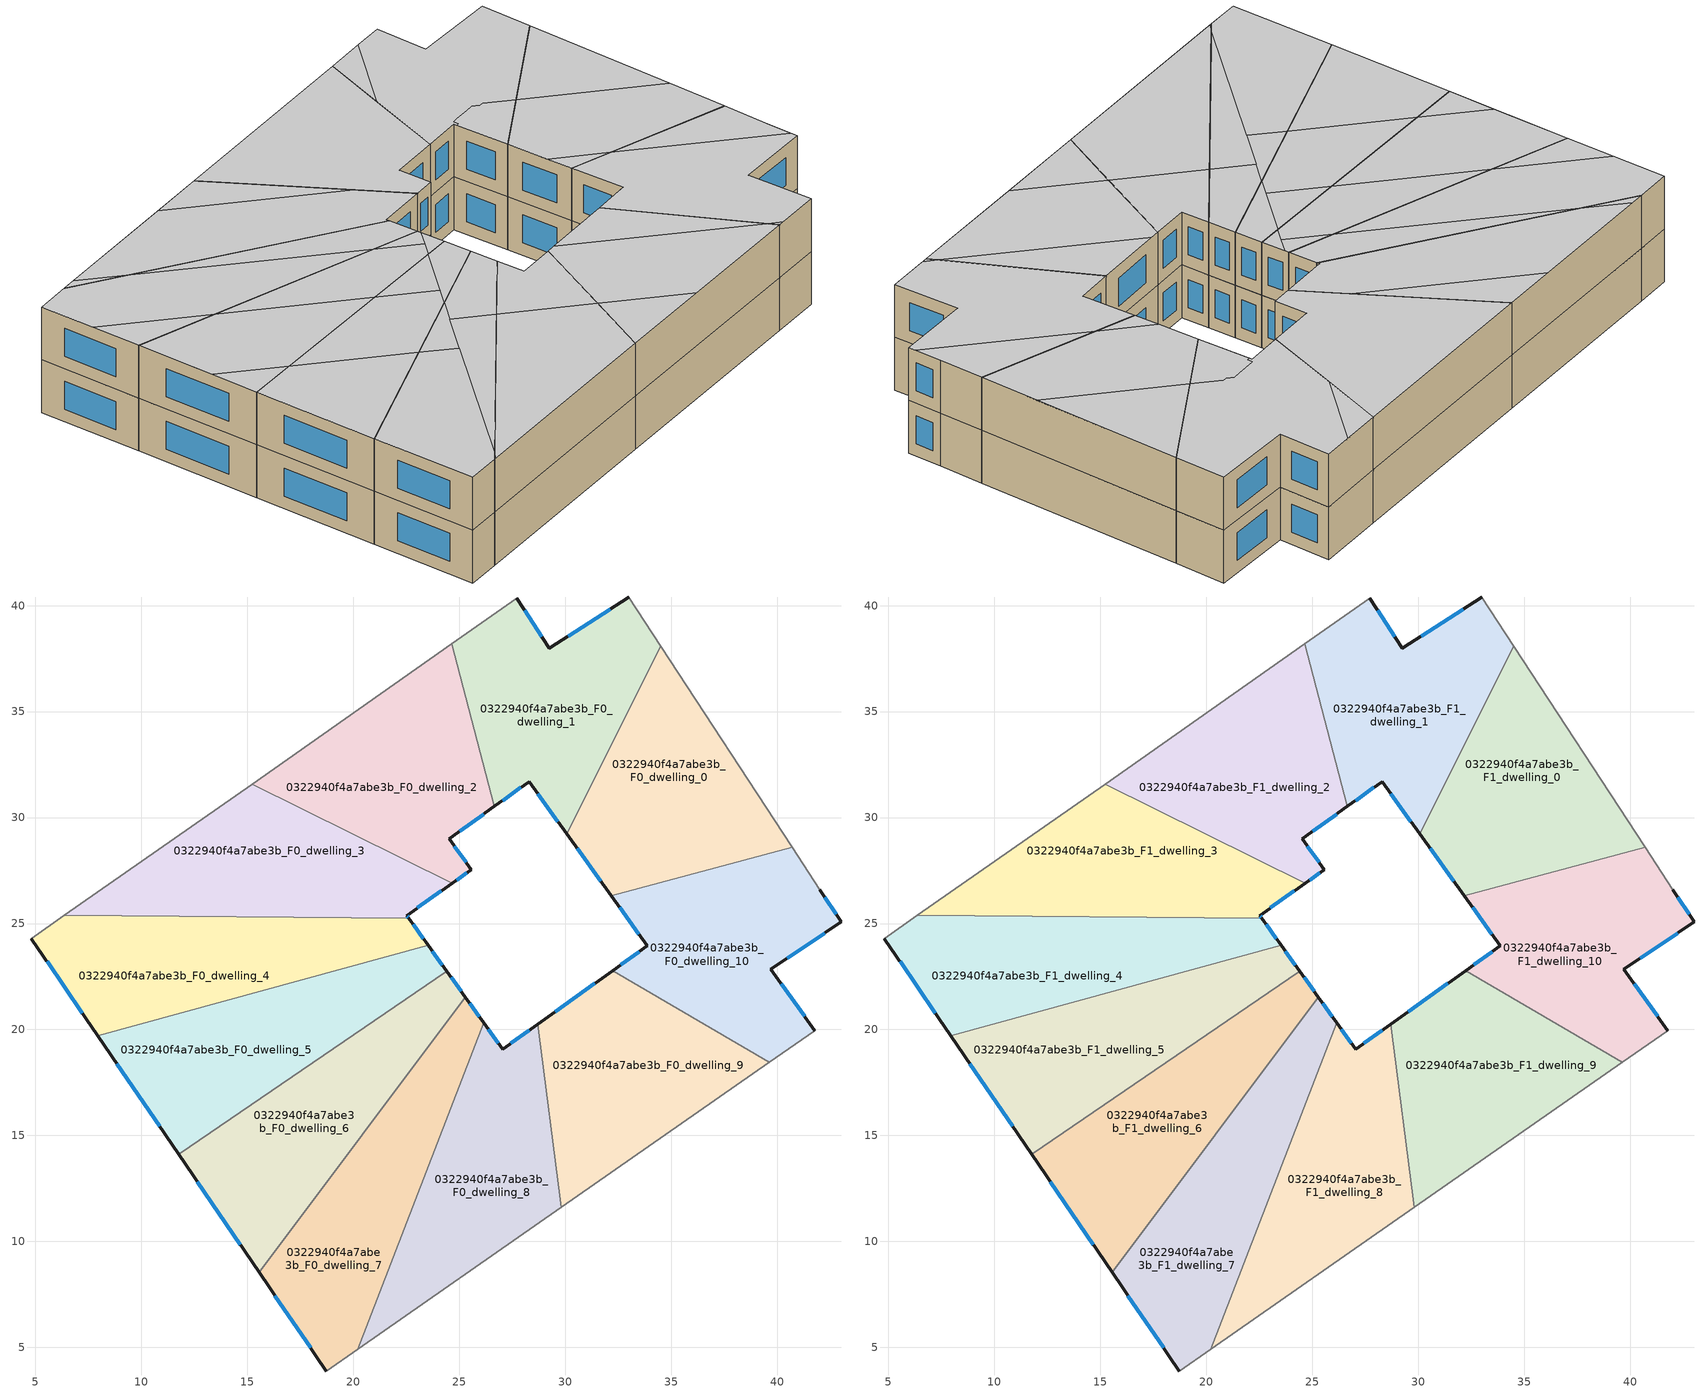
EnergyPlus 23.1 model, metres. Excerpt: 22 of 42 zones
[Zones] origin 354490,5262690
0322940f4a7abe3b_F0_dwelling_0
 floor ground (EU_floor_Construction): 34.51,38.08 40.7,28.61 32.16,26.32 30.06,29.23 z0
 wall outside (EU_wall_Construction): 30.06,29.23 32.16,26.32 z0:3
 wall to 0322940f4a7abe3b_F0_dwelling_1 (EU_wall_Construction): 34.51,38.08 30.06,29.23 z0:3
 wall adiabatic (EU_wall_Construction): 40.7,28.61 34.51,38.08 z0:3
 wall to 0322940f4a7abe3b_F0_dwelling_10 (EU_wall_Construction): 32.16,26.32 40.7,28.61 z0:3
 window (EU_Window_Construction): 30.56,28.54 31.67,27 z0.7:2.3
0322940f4a7abe3b_F0_dwelling_1
 floor ground (EU_floor_Construction): 32.99,40.41 34.51,38.08 30.06,29.23 28.29,31.69 26.66,30.53 24.65,38.19 27.72,40.34 29.25,37.99 z0
 wall outside (EU_wall_Construction): 26.66,30.53 28.29,31.69 30.06,29.23 / 32.99,40.41 29.25,37.99 27.72,40.34 z0:3
 wall to 0322940f4a7abe3b_F0_dwelling_2 (EU_wall_Construction): 24.65,38.19 26.66,30.53 z0:3
 wall adiabatic (EU_wall_Construction): 27.72,40.34 24.65,38.19 / 34.51,38.08 32.99,40.41 z0:3
 window (EU_Window_Construction): 28.71,31.11 29.65,29.81 / 27.04,30.8 27.91,31.42 / 28.89,38.54 28.08,39.78 / 32.11,39.84 30.13,38.55 z0.7:2.3
0322940f4a7abe3b_F0_dwelling_10
 floor ground (EU_floor_Construction): 42.01,26.59 43.01,25.08 39.71,22.84 41.78,19.95 39.64,18.46 32.23,22.78 33.86,23.95 32.16,26.32 40.7,28.61 z0
 wall outside (EU_wall_Construction): 41.78,19.95 39.71,22.84 43.01,25.08 42.01,26.59 / 32.16,26.32 33.86,23.95 32.23,22.78 z0:3
 wall adiabatic (EU_wall_Construction): 39.64,18.46 41.78,19.95 / 42.01,26.59 40.7,28.61 z0:3
 wall to 0322940f4a7abe3b_F0_dwelling_9 (EU_wall_Construction): 32.23,22.78 39.64,18.46 z0:3
 window (EU_Window_Construction): 40.48,23.36 42.23,24.55 / 41.29,20.63 40.19,22.16 / 33.48,23.67 32.61,23.05 / 32.56,25.76 33.46,24.51 / 42.78,25.43 42.25,26.24 z0.7:2.3
0322940f4a7abe3b_F0_dwelling_2
 floor ground (EU_floor_Construction): 24.65,38.19 26.66,30.53 24.52,29 25.57,27.55 24.66,26.9 15.22,31.58 z0
 wall outside (EU_wall_Construction): 24.66,26.9 25.57,27.55 24.52,29 26.66,30.53 z0:3
 wall to 0322940f4a7abe3b_F0_dwelling_3 (EU_wall_Construction): 15.22,31.58 24.66,26.9 z0:3
 wall adiabatic (EU_wall_Construction): 24.65,38.19 15.22,31.58 z0:3
 window (EU_Window_Construction): 25.03,29.36 26.16,30.17 / 25.32,27.89 24.77,28.66 / 24.87,27.05 25.35,27.4 z0.7:2.3
0322940f4a7abe3b_F0_dwelling_3
 floor ground (EU_floor_Construction): 24.66,26.9 22.52,25.38 22.6,25.26 6.36,25.38 15.22,31.58 z0
 wall outside (EU_wall_Construction): 22.6,25.26 22.52,25.38 24.66,26.9 z0:3
 wall to 0322940f4a7abe3b_F0_dwelling_4 (EU_wall_Construction): 6.36,25.38 22.6,25.26 z0:3
 wall adiabatic (EU_wall_Construction): 15.22,31.58 6.36,25.38 z0:3
 window (EU_Window_Construction): 23.02,25.73 24.16,26.54 / 22.58,25.29 22.54,25.35 z0.7:2.3
0322940f4a7abe3b_F0_dwelling_4
 floor ground (EU_floor_Construction): 22.6,25.26 23.53,23.98 7.95,19.7 4.82,24.29 6.36,25.38 z0
 wall outside (EU_wall_Construction): 23.53,23.98 22.6,25.26 / 4.82,24.29 7.95,19.7 z0:3
 wall to 0322940f4a7abe3b_F0_dwelling_5 (EU_wall_Construction): 7.95,19.7 23.53,23.98 z0:3
 wall adiabatic (EU_wall_Construction): 6.36,25.38 4.82,24.29 z0:3
 window (EU_Window_Construction): 23.31,24.28 22.82,24.96 / 5.55,23.21 7.21,20.78 z0.7:2.3
0322940f4a7abe3b_F0_dwelling_5
 floor ground (EU_floor_Construction): 23.53,23.98 24.41,22.74 11.75,14.12 7.95,19.7 z0
 wall outside (EU_wall_Construction): 24.41,22.74 23.53,23.98 / 7.95,19.7 11.75,14.12 z0:3
 wall to 0322940f4a7abe3b_F0_dwelling_6 (EU_wall_Construction): 11.75,14.12 24.41,22.74 z0:3
 window (EU_Window_Construction): 24.2,23.03 23.73,23.69 / 8.84,18.39 10.86,15.43 z0.7:2.3
0322940f4a7abe3b_F0_dwelling_6
 floor ground (EU_floor_Construction): 24.41,22.74 25.28,21.53 15.56,8.54 11.75,14.12 z0
 wall outside (EU_wall_Construction): 25.28,21.53 24.41,22.74 / 11.75,14.12 15.56,8.54 z0:3
 wall to 0322940f4a7abe3b_F0_dwelling_7 (EU_wall_Construction): 15.56,8.54 25.28,21.53 z0:3
 window (EU_Window_Construction): 25.08,21.81 24.62,22.46 / 12.65,12.81 14.66,9.85 z0.7:2.3
0322940f4a7abe3b_F0_dwelling_7
 floor ground (EU_floor_Construction): 25.28,21.53 26.16,20.31 20.22,4.92 18.73,3.89 15.56,8.54 z0
 wall outside (EU_wall_Construction): 26.16,20.31 25.28,21.53 / 15.56,8.54 18.73,3.89 z0:3
 wall to 0322940f4a7abe3b_F0_dwelling_8 (EU_wall_Construction): 20.22,4.92 26.16,20.31 z0:3
 wall adiabatic (EU_wall_Construction): 18.73,3.89 20.22,4.92 z0:3
 window (EU_Window_Construction): 25.95,20.6 25.49,21.24 / 16.3,7.45 17.98,4.98 z0.7:2.3
0322940f4a7abe3b_F0_dwelling_8
 floor ground (EU_floor_Construction): 28.69,20.25 29.8,11.61 20.22,4.92 26.16,20.31 27.05,19.07 z0
 wall outside (EU_wall_Construction): 28.69,20.25 27.05,19.07 26.16,20.31 z0:3
 wall to 0322940f4a7abe3b_F0_dwelling_9 (EU_wall_Construction): 29.8,11.61 28.69,20.25 z0:3
 wall adiabatic (EU_wall_Construction): 20.22,4.92 29.8,11.61 z0:3
 window (EU_Window_Construction): 26.84,19.36 26.37,20.02 / 28.31,19.97 27.44,19.35 z0.7:2.3
0322940f4a7abe3b_F0_dwelling_9
 floor ground (EU_floor_Construction): 39.64,18.46 29.8,11.61 28.69,20.25 32.23,22.78 z0
 wall outside (EU_wall_Construction): 32.23,22.78 28.69,20.25 z0:3
 wall adiabatic (EU_wall_Construction): 29.8,11.61 39.64,18.46 z0:3
 window (EU_Window_Construction): 31.4,22.18 29.52,20.84 z0.7:2.3
0322940f4a7abe3b_F1_dwelling_0
 floor to 0322940f4a7abe3b_F0_dwelling_0 (EU_floor_Construction): 34.51,38.08 40.7,28.61 32.16,26.32 30.06,29.23 z3
 wall outside (EU_wall_Construction): 30.06,29.23 32.16,26.32 z3:6
 wall to 0322940f4a7abe3b_F1_dwelling_1 (EU_wall_Construction): 34.51,38.08 30.06,29.23 z3:6
 wall adiabatic (EU_wall_Construction): 40.7,28.61 34.51,38.08 z3:6
 wall to 0322940f4a7abe3b_F1_dwelling_10 (EU_wall_Construction): 32.16,26.32 40.7,28.61 z3:6
 window (EU_Window_Construction): 30.56,28.54 31.67,27 z3.7:5.3
 ceiling to 0322940f4a7abe3b_F2_dwelling_6 (EU_floor_Construction): 40.7,28.61 38.96,31.27 31.73,32.55 30.06,29.23 31.36,27.42 34.32,26.9 z6
 ceiling to 0322940f4a7abe3b_F2_dwelling_5 (EU_floor_Construction): 38.96,31.27 34.51,38.08 31.73,32.55 z6
 ceiling to 0322940f4a7abe3b_F2_dwelling_7 (EU_floor_Construction): 34.32,26.9 31.36,27.42 32.16,26.32 z6
0322940f4a7abe3b_F1_dwelling_1
 floor to 0322940f4a7abe3b_F0_dwelling_1 (EU_floor_Construction): 32.99,40.41 34.51,38.08 30.06,29.23 28.29,31.69 26.66,30.53 24.65,38.19 27.72,40.34 29.25,37.99 z3
 wall outside (EU_wall_Construction): 26.66,30.53 28.29,31.69 30.06,29.23 / 32.99,40.41 29.25,37.99 27.72,40.34 z3:6
 wall to 0322940f4a7abe3b_F1_dwelling_2 (EU_wall_Construction): 24.65,38.19 26.66,30.53 z3:6
 wall adiabatic (EU_wall_Construction): 27.72,40.34 24.65,38.19 / 34.51,38.08 32.99,40.41 z3:6
 window (EU_Window_Construction): 28.71,31.11 29.65,29.81 / 27.04,30.8 27.91,31.42 / 28.89,38.54 28.08,39.78 / 32.11,39.84 30.13,38.55 z3.7:5.3
 ceiling to 0322940f4a7abe3b_F2_dwelling_5 (EU_floor_Construction): 31.73,32.55 34.51,38.08 32.99,40.41 29.25,37.99 27.72,40.34 26.42,39.43 25.58,34.67 26.66,30.53 28.29,31.69 28.38,31.57 28.5,31.66 28.33,31.9 28.57,32.08 29.22,32.54 29.56,32.78 29.97,32.71 30.14,32.83 z6
 ceiling to 0322940f4a7abe3b_F2_dwelling_6 (EU_floor_Construction): 30.06,29.23 31.73,32.55 30.14,32.83 29.97,32.71 29.56,32.78 29.22,32.54 28.57,32.08 28.33,31.9 28.5,31.66 28.38,31.57 z6
 ceiling to 0322940f4a7abe3b_F2_dwelling_0 (EU_floor_Construction): 25.58,34.67 26.42,39.43 24.65,38.19 z6
0322940f4a7abe3b_F1_dwelling_10
 floor to 0322940f4a7abe3b_F0_dwelling_10 (EU_floor_Construction): 42.01,26.59 43.01,25.08 39.71,22.84 41.78,19.95 39.64,18.46 32.23,22.78 33.86,23.95 32.16,26.32 40.7,28.61 z3
 wall outside (EU_wall_Construction): 41.78,19.95 39.71,22.84 43.01,25.08 42.01,26.59 / 32.16,26.32 33.86,23.95 32.23,22.78 z3:6
 wall adiabatic (EU_wall_Construction): 39.64,18.46 41.78,19.95 / 42.01,26.59 40.7,28.61 z3:6
 wall to 0322940f4a7abe3b_F1_dwelling_9 (EU_wall_Construction): 32.23,22.78 39.64,18.46 z3:6
 window (EU_Window_Construction): 40.48,23.36 42.23,24.55 / 41.29,20.63 40.19,22.16 / 33.48,23.67 32.61,23.05 / 32.56,25.76 33.46,24.51 / 42.78,25.43 42.25,26.24 z3.7:5.3
 ceiling to 0322940f4a7abe3b_F2_dwelling_7 (EU_floor_Construction): 41.78,19.95 39.71,22.84 43.01,25.08 42.8,25.4 34.32,26.9 32.16,26.32 33.86,23.95 32.23,22.78 39.12,18.76 39.87,18.62 z6
 ceiling to 0322940f4a7abe3b_F2_dwelling_6 (EU_floor_Construction): 42.8,25.4 42.01,26.59 40.7,28.61 34.32,26.9 z6
 ceiling to 0322940f4a7abe3b_F2_dwelling_8 (EU_floor_Construction): 39.87,18.62 39.12,18.76 39.63,18.46 z6
0322940f4a7abe3b_F1_dwelling_2
 floor to 0322940f4a7abe3b_F0_dwelling_2 (EU_floor_Construction): 24.65,38.19 26.66,30.53 24.52,29 25.57,27.55 24.66,26.9 15.22,31.58 z3
 wall outside (EU_wall_Construction): 24.66,26.9 25.57,27.55 24.52,29 26.66,30.53 z3:6
 wall to 0322940f4a7abe3b_F1_dwelling_3 (EU_wall_Construction): 15.22,31.58 24.66,26.9 z3:6
 wall adiabatic (EU_wall_Construction): 24.65,38.19 15.22,31.58 z3:6
 window (EU_Window_Construction): 25.03,29.36 26.16,30.17 / 25.32,27.89 24.77,28.66 / 24.87,27.05 25.35,27.4 z3.7:5.3
 ceiling adiabatic (EU_roof_Construction): 25.57,27.55 24.52,29 26.66,30.53 24.65,38.19 15.22,31.58 24.66,26.9 z6
0322940f4a7abe3b_F1_dwelling_3
 floor to 0322940f4a7abe3b_F0_dwelling_3 (EU_floor_Construction): 24.66,26.9 22.52,25.38 22.6,25.26 6.36,25.38 15.22,31.58 z3
 wall outside (EU_wall_Construction): 22.6,25.26 22.52,25.38 24.66,26.9 z3:6
 wall to 0322940f4a7abe3b_F1_dwelling_4 (EU_wall_Construction): 6.36,25.38 22.6,25.26 z3:6
 wall adiabatic (EU_wall_Construction): 15.22,31.58 6.36,25.38 z3:6
 window (EU_Window_Construction): 23.02,25.73 24.16,26.54 / 22.58,25.29 22.54,25.35 z3.7:5.3
 ceiling to 0322940f4a7abe3b_F2_dwelling_1 (EU_floor_Construction): 24.66,26.9 22.01,28.21 12.75,29.85 6.96,25.8 9.45,25.36 22.6,25.26 22.52,25.38 z6
 ceiling to 0322940f4a7abe3b_F2_dwelling_0 (EU_floor_Construction): 22,28.22 15.22,31.58 12.75,29.86 z6
 ceiling to 0322940f4a7abe3b_F2_dwelling_2 (EU_floor_Construction): 9.45,25.36 6.96,25.8 6.36,25.38 z6
 roof outside (EU_roof_Construction): 22.01,28.21 22,28.22 12.75,29.85 z6
0322940f4a7abe3b_F1_dwelling_4
 floor to 0322940f4a7abe3b_F0_dwelling_4 (EU_floor_Construction): 22.6,25.26 23.53,23.98 7.95,19.7 4.82,24.29 6.36,25.38 z3
 wall outside (EU_wall_Construction): 23.53,23.98 22.6,25.26 / 4.82,24.29 7.95,19.7 z3:6
 wall to 0322940f4a7abe3b_F1_dwelling_5 (EU_wall_Construction): 7.95,19.7 23.53,23.98 z3:6
 wall adiabatic (EU_wall_Construction): 6.36,25.38 4.82,24.29 z3:6
 window (EU_Window_Construction): 23.31,24.28 22.82,24.96 / 5.55,23.21 7.21,20.78 z3.7:5.3
 ceiling to 0322940f4a7abe3b_F2_dwelling_2 (EU_floor_Construction): 21.07,23.3 9.45,25.36 6.36,25.38 4.82,24.29 6.46,21.89 12.21,20.87 z6
 ceiling to 0322940f4a7abe3b_F2_dwelling_1 (EU_floor_Construction): 23.53,23.98 22.6,25.26 9.45,25.36 21.07,23.3 z6
 ceiling to 0322940f4a7abe3b_F2_dwelling_3 (EU_floor_Construction): 12.21,20.87 6.46,21.89 7.95,19.7 z6
0322940f4a7abe3b_F1_dwelling_5
 floor to 0322940f4a7abe3b_F0_dwelling_5 (EU_floor_Construction): 23.53,23.98 24.41,22.74 11.75,14.12 7.95,19.7 z3
 wall outside (EU_wall_Construction): 24.41,22.74 23.53,23.98 / 7.95,19.7 11.75,14.12 z3:6
 wall to 0322940f4a7abe3b_F1_dwelling_6 (EU_wall_Construction): 11.75,14.12 24.41,22.74 z3:6
 window (EU_Window_Construction): 24.2,23.03 23.73,23.69 / 8.84,18.39 10.86,15.43 z3.7:5.3
 ceiling to 0322940f4a7abe3b_F2_dwelling_3 (EU_floor_Construction): 19.71,19.54 12.21,20.87 7.95,19.7 10.31,16.23 13.92,15.59 z6
 ceiling to 0322940f4a7abe3b_F2_dwelling_4 (EU_floor_Construction): 13.92,15.59 10.31,16.23 11.75,14.12 z6
 ceiling to 0322940f4a7abe3b_F2_dwelling_1 (EU_floor_Construction): 23.49,22.87 23.65,23.8 23.53,23.98 21.07,23.3 z6
 ceiling to 0322940f4a7abe3b_F2_dwelling_2 (EU_floor_Construction): 23.34,22.01 23.49,22.87 21.07,23.3 12.21,20.87 19.71,19.54 z6
 ceiling adiabatic (EU_roof_Construction): 24.41,22.74 23.53,23.98 23.65,23.8 23.34,22.01 z6
0322940f4a7abe3b_F1_dwelling_6
 floor to 0322940f4a7abe3b_F0_dwelling_6 (EU_floor_Construction): 24.41,22.74 25.28,21.53 15.56,8.54 11.75,14.12 z3
 wall outside (EU_wall_Construction): 25.28,21.53 24.41,22.74 / 11.75,14.12 15.56,8.54 z3:6
 wall to 0322940f4a7abe3b_F1_dwelling_7 (EU_wall_Construction): 15.56,8.54 25.28,21.53 z3:6
 window (EU_Window_Construction): 25.08,21.81 24.62,22.46 / 12.65,12.81 14.66,9.85 z3.7:5.3
 ceiling to 0322940f4a7abe3b_F2_dwelling_8 (EU_floor_Construction): 22.62,17.97 25.28,21.53 24.41,22.74 23.34,22.01 z6
 ceiling to 0322940f4a7abe3b_F2_dwelling_4 (EU_floor_Construction): 15.56,8.54 20.03,14.51 13.92,15.59 11.75,14.12 z6
 ceiling to 0322940f4a7abe3b_F2_dwelling_3 (EU_floor_Construction): 20.03,14.51 22.62,17.97 22.8,18.99 19.71,19.54 13.92,15.59 z6
 ceiling to 0322940f4a7abe3b_F2_dwelling_2 (EU_floor_Construction): 22.8,18.99 23.34,22.01 19.71,19.54 z6
0322940f4a7abe3b_F1_dwelling_7
 floor to 0322940f4a7abe3b_F0_dwelling_7 (EU_floor_Construction): 25.28,21.53 26.16,20.31 20.22,4.92 18.73,3.89 15.56,8.54 z3
 wall outside (EU_wall_Construction): 26.16,20.31 25.28,21.53 / 15.56,8.54 18.73,3.89 z3:6
 wall to 0322940f4a7abe3b_F1_dwelling_8 (EU_wall_Construction): 20.22,4.92 26.16,20.31 z3:6
 wall adiabatic (EU_wall_Construction): 18.73,3.89 20.22,4.92 z3:6
 window (EU_Window_Construction): 25.95,20.6 25.49,21.24 / 16.3,7.45 17.98,4.98 z3.7:5.3
 ceiling to 0322940f4a7abe3b_F2_dwelling_4 (EU_floor_Construction): 20.22,4.92 20.4,5.4 21.95,14.17 20.03,14.51 15.56,8.54 18.73,3.89 z6
 ceiling to 0322940f4a7abe3b_F2_dwelling_9 (EU_floor_Construction): 20.4,5.4 24.57,16.19 22.38,16.58 z6
 ceiling to 0322940f4a7abe3b_F2_dwelling_3 (EU_floor_Construction): 21.95,14.17 22.62,17.97 20.03,14.51 z6
 ceiling to 0322940f4a7abe3b_F2_dwelling_8 (EU_floor_Construction): 24.57,16.19 26.16,20.31 25.28,21.53 22.62,17.97 22.38,16.58 z6
0322940f4a7abe3b_F1_dwelling_8
 floor to 0322940f4a7abe3b_F0_dwelling_8 (EU_floor_Construction): 28.69,20.25 29.8,11.61 20.22,4.92 26.16,20.31 27.05,19.07 z3
 wall outside (EU_wall_Construction): 28.69,20.25 27.05,19.07 26.16,20.31 z3:6
 wall to 0322940f4a7abe3b_F1_dwelling_9 (EU_wall_Construction): 29.8,11.61 28.69,20.25 z3:6
 wall adiabatic (EU_wall_Construction): 20.22,4.92 29.8,11.61 z3:6
 window (EU_Window_Construction): 26.84,19.36 26.37,20.02 / 28.31,19.97 27.44,19.35 z3.7:5.3
 ceiling to 0322940f4a7abe3b_F2_dwelling_9 (EU_floor_Construction): 29.8,11.61 29.32,15.35 24.57,16.19 20.4,5.4 20.33,5 z6
 ceiling to 0322940f4a7abe3b_F2_dwelling_4 (EU_floor_Construction): 20.33,5 20.4,5.4 20.22,4.92 z6
 ceiling to 0322940f4a7abe3b_F2_dwelling_8 (EU_floor_Construction): 29.32,15.35 28.69,20.25 27.05,19.07 26.16,20.31 24.57,16.19 z6
0322940f4a7abe3b_F1_dwelling_9
 floor to 0322940f4a7abe3b_F0_dwelling_9 (EU_floor_Construction): 39.64,18.46 29.8,11.61 28.69,20.25 32.23,22.78 z3
 wall outside (EU_wall_Construction): 32.23,22.78 28.69,20.25 z3:6
 wall adiabatic (EU_wall_Construction): 29.8,11.61 39.64,18.46 z3:6
 window (EU_Window_Construction): 31.4,22.18 29.52,20.84 z3.7:5.3
 ceiling to 0322940f4a7abe3b_F2_dwelling_8 (EU_floor_Construction): 39.63,18.46 39.12,18.76 29.09,20.53 28.69,20.25 29.32,15.35 33.99,14.53 z6
 ceiling to 0322940f4a7abe3b_F2_dwelling_7 (EU_floor_Construction): 39.12,18.76 32.23,22.78 29.09,20.53 z6
 ceiling to 0322940f4a7abe3b_F2_dwelling_9 (EU_floor_Construction): 33.99,14.53 29.32,15.35 29.8,11.61 z6
[Building]
EU S2 Campaign: North Axis=0; Terrain=City; Solar Distribution=FullExterior
[Site:Location]
Budapest.Ferenc.Liszt.Intl.AP: Latitude=47.437; Longitude=19.256; Time Zone=1; Elevation=185
[SizingPeriod:WeatherFileDays]
AnnualSizingPeriod: Begin Month=1; Begin Day of Month=1; End Month=12; End Day of Month=31; Day of Week for Start Day=Monday; Use Weather File Daylight Saving Period=No; Use Weather File Rain and Snow Indicators=No
[MATERIAL]
EU_InternalMass_Material: Roughness=MediumRough; Thickness=0.1; Conductivity=1; Density=1800; Specific Heat=900; Thermal Absorptance=0.9; Solar Absorptance=0.7; Visible Absorptance=0.7
[MATERIAL:NOMASS] Roughness=MediumRough; Thermal Absorptance=0.9; Solar Absorptance=0.7; Visible Absorptance=0.7
Name | Thermal Resistance
EU_wall_NoMass | 0.832559
EU_roof_NoMass | 1.39638
EU_floor_NoMass | 0.872794
[WINDOWMATERIAL:SIMPLEGLAZINGSYSTEM]
EU_Window_SimpleGlazing: UFactor=2.79869; Solar Heat Gain Coefficient=0.75; Visible Transmittance=0.75
[CONSTRUCTION]
EU_wall_Construction: EU_wall_NoMass
EU_roof_Construction: EU_roof_NoMass
EU_floor_Construction: EU_floor_NoMass
EU_Window_Construction: EU_Window_SimpleGlazing
EU_InternalMass_Construction: EU_InternalMass_Material
[ZONE] Type=1; Multiplier=1; Ceiling Height=autocalculate; Floor Area=autocalculate; Part of Total Floor Area=Yes
Name | Volume
0322940f4a7abe3b_F0_dwelling_0; 0322940f4a7abe3b_F1_dwelling_0 | 189.756
0322940f4a7abe3b_F0_dwelling_1; 0322940f4a7abe3b_F1_dwelling_1 | 189.771
0322940f4a7abe3b_F0_dwelling_10; 0322940f4a7abe3b_F1_dwelling_10 | 189.75
0322940f4a7abe3b_F0_dwelling_2; 0322940f4a7abe3b_F1_dwelling_2 | 189.758
0322940f4a7abe3b_F0_dwelling_3; 0322940f4a7abe3b_F1_dwelling_3 | 189.781
0322940f4a7abe3b_F0_dwelling_4; 0322940f4a7abe3b_F1_dwelling_4 | 189.779
0322940f4a7abe3b_F0_dwelling_5; 0322940f4a7abe3b_F1_dwelling_5 | 189.735
0322940f4a7abe3b_F0_dwelling_6; 0322940f4a7abe3b_F1_dwelling_6 | 189.789
0322940f4a7abe3b_F0_dwelling_7; 0322940f4a7abe3b_F1_dwelling_7 | 189.745
0322940f4a7abe3b_F0_dwelling_8; 0322940f4a7abe3b_F1_dwelling_8 | 189.792
0322940f4a7abe3b_F0_dwelling_9; 0322940f4a7abe3b_F1_dwelling_9 | 189.796
[INTERNALMASS] Construction=EU_InternalMass_Construction
Name | Zone or ZoneList | Surface Area
0322940f4a7abe3b_F0_dwelling_0_EU_InternalMass | 0322940f4a7abe3b_F0_dwelling_0 | 63.252
0322940f4a7abe3b_F0_dwelling_1_EU_InternalMass | 0322940f4a7abe3b_F0_dwelling_1 | 63.2569
0322940f4a7abe3b_F0_dwelling_2_EU_InternalMass | 0322940f4a7abe3b_F0_dwelling_2 | 63.2523
0322940f4a7abe3b_F0_dwelling_3_EU_InternalMass | 0322940f4a7abe3b_F0_dwelling_3 | 63.2605
0322940f4a7abe3b_F0_dwelling_4_EU_InternalMass | 0322940f4a7abe3b_F0_dwelling_4 | 63.2597
0322940f4a7abe3b_F0_dwelling_5_EU_InternalMass | 0322940f4a7abe3b_F0_dwelling_5 | 63.2449
0322940f4a7abe3b_F0_dwelling_6_EU_InternalMass | 0322940f4a7abe3b_F0_dwelling_6 | 63.263
0322940f4a7abe3b_F0_dwelling_7_EU_InternalMass | 0322940f4a7abe3b_F0_dwelling_7 | 63.2483
0322940f4a7abe3b_F0_dwelling_8_EU_InternalMass | 0322940f4a7abe3b_F0_dwelling_8 | 63.2481
0322940f4a7abe3b_F0_dwelling_9_EU_InternalMass | 0322940f4a7abe3b_F0_dwelling_9 | 63.2653
0322940f4a7abe3b_F0_dwelling_10_EU_InternalMass | 0322940f4a7abe3b_F0_dwelling_10 | 63.2501
0322940f4a7abe3b_F1_dwelling_0_EU_InternalMass | 0322940f4a7abe3b_F1_dwelling_0 | 63.252
0322940f4a7abe3b_F1_dwelling_1_EU_InternalMass | 0322940f4a7abe3b_F1_dwelling_1 | 63.2569
0322940f4a7abe3b_F1_dwelling_2_EU_InternalMass | 0322940f4a7abe3b_F1_dwelling_2 | 63.2523
0322940f4a7abe3b_F1_dwelling_3_EU_InternalMass | 0322940f4a7abe3b_F1_dwelling_3 | 63.2605
0322940f4a7abe3b_F1_dwelling_4_EU_InternalMass | 0322940f4a7abe3b_F1_dwelling_4 | 63.2597
0322940f4a7abe3b_F1_dwelling_5_EU_InternalMass | 0322940f4a7abe3b_F1_dwelling_5 | 63.2449
0322940f4a7abe3b_F1_dwelling_6_EU_InternalMass | 0322940f4a7abe3b_F1_dwelling_6 | 63.263
0322940f4a7abe3b_F1_dwelling_7_EU_InternalMass | 0322940f4a7abe3b_F1_dwelling_7 | 63.2483
0322940f4a7abe3b_F1_dwelling_8_EU_InternalMass | 0322940f4a7abe3b_F1_dwelling_8 | 63.2481
0322940f4a7abe3b_F1_dwelling_9_EU_InternalMass | 0322940f4a7abe3b_F1_dwelling_9 | 63.2653
0322940f4a7abe3b_F1_dwelling_10_EU_InternalMass | 0322940f4a7abe3b_F1_dwelling_10 | 63.2501
[OTHEREQUIPMENT] Fuel Type=Electricity; Design Level Calculation Method=Watts/Area; Power per Zone Floor Area=1; Fraction Latent=0; Fraction Radiant=0; Fraction Lost=0; Carbon Dioxide Generation Rate=0; EndUse Subcategory=EU_Step8_InternalGains
Name | Zone or ZoneList or Space or SpaceList | Schedule
EU_Step8_InternalGain_0322940f4a7abe3b_F0_dwelling_0_f000 | 0322940f4a7abe3b_F0_dwelling_0 | EU_Step8_GainSchedule_0322940f4a7abe3b_F0_dwelling_0_f000
EU_Step8_InternalGain_0322940f4a7abe3b_F0_dwelling_1_f000 | 0322940f4a7abe3b_F0_dwelling_1 | EU_Step8_GainSchedule_0322940f4a7abe3b_F0_dwelling_1_f000
EU_Step8_InternalGain_0322940f4a7abe3b_F0_dwelling_2_f000 | 0322940f4a7abe3b_F0_dwelling_2 | EU_Step8_GainSchedule_0322940f4a7abe3b_F0_dwelling_2_f000
EU_Step8_InternalGain_0322940f4a7abe3b_F0_dwelling_3_f000 | 0322940f4a7abe3b_F0_dwelling_3 | EU_Step8_GainSchedule_0322940f4a7abe3b_F0_dwelling_3_f000
EU_Step8_InternalGain_0322940f4a7abe3b_F0_dwelling_4_f000 | 0322940f4a7abe3b_F0_dwelling_4 | EU_Step8_GainSchedule_0322940f4a7abe3b_F0_dwelling_4_f000
EU_Step8_InternalGain_0322940f4a7abe3b_F0_dwelling_5_f000 | 0322940f4a7abe3b_F0_dwelling_5 | EU_Step8_GainSchedule_0322940f4a7abe3b_F0_dwelling_5_f000
EU_Step8_InternalGain_0322940f4a7abe3b_F0_dwelling_6_f000 | 0322940f4a7abe3b_F0_dwelling_6 | EU_Step8_GainSchedule_0322940f4a7abe3b_F0_dwelling_6_f000
EU_Step8_InternalGain_0322940f4a7abe3b_F0_dwelling_7_f000 | 0322940f4a7abe3b_F0_dwelling_7 | EU_Step8_GainSchedule_0322940f4a7abe3b_F0_dwelling_7_f000
EU_Step8_InternalGain_0322940f4a7abe3b_F0_dwelling_8_f000 | 0322940f4a7abe3b_F0_dwelling_8 | EU_Step8_GainSchedule_0322940f4a7abe3b_F0_dwelling_8_f000
EU_Step8_InternalGain_0322940f4a7abe3b_F0_dwelling_9_f000 | 0322940f4a7abe3b_F0_dwelling_9 | EU_Step8_GainSchedule_0322940f4a7abe3b_F0_dwelling_9_f000
EU_Step8_InternalGain_0322940f4a7abe3b_F0_dwelling_10_f000 | 0322940f4a7abe3b_F0_dwelling_10 | EU_Step8_GainSchedule_0322940f4a7abe3b_F0_dwelling_10_f000
EU_Step8_InternalGain_0322940f4a7abe3b_F1_dwelling_0_f000 | 0322940f4a7abe3b_F1_dwelling_0 | EU_Step8_GainSchedule_0322940f4a7abe3b_F1_dwelling_0_f000
EU_Step8_InternalGain_0322940f4a7abe3b_F1_dwelling_1_f000 | 0322940f4a7abe3b_F1_dwelling_1 | EU_Step8_GainSchedule_0322940f4a7abe3b_F1_dwelling_1_f000
EU_Step8_InternalGain_0322940f4a7abe3b_F1_dwelling_2_f000 | 0322940f4a7abe3b_F1_dwelling_2 | EU_Step8_GainSchedule_0322940f4a7abe3b_F1_dwelling_2_f000
EU_Step8_InternalGain_0322940f4a7abe3b_F1_dwelling_3_f000 | 0322940f4a7abe3b_F1_dwelling_3 | EU_Step8_GainSchedule_0322940f4a7abe3b_F1_dwelling_3_f000
EU_Step8_InternalGain_0322940f4a7abe3b_F1_dwelling_4_f000 | 0322940f4a7abe3b_F1_dwelling_4 | EU_Step8_GainSchedule_0322940f4a7abe3b_F1_dwelling_4_f000
EU_Step8_InternalGain_0322940f4a7abe3b_F1_dwelling_5_f000 | 0322940f4a7abe3b_F1_dwelling_5 | EU_Step8_GainSchedule_0322940f4a7abe3b_F1_dwelling_5_f000
EU_Step8_InternalGain_0322940f4a7abe3b_F1_dwelling_6_f000 | 0322940f4a7abe3b_F1_dwelling_6 | EU_Step8_GainSchedule_0322940f4a7abe3b_F1_dwelling_6_f000
EU_Step8_InternalGain_0322940f4a7abe3b_F1_dwelling_7_f000 | 0322940f4a7abe3b_F1_dwelling_7 | EU_Step8_GainSchedule_0322940f4a7abe3b_F1_dwelling_7_f000
EU_Step8_InternalGain_0322940f4a7abe3b_F1_dwelling_8_f000 | 0322940f4a7abe3b_F1_dwelling_8 | EU_Step8_GainSchedule_0322940f4a7abe3b_F1_dwelling_8_f000
EU_Step8_InternalGain_0322940f4a7abe3b_F1_dwelling_9_f000 | 0322940f4a7abe3b_F1_dwelling_9 | EU_Step8_GainSchedule_0322940f4a7abe3b_F1_dwelling_9_f000
EU_Step8_InternalGain_0322940f4a7abe3b_F1_dwelling_10_f000 | 0322940f4a7abe3b_F1_dwelling_10 | EU_Step8_GainSchedule_0322940f4a7abe3b_F1_dwelling_10_f000
[ZONEVENTILATION:DESIGNFLOWRATE] Schedule=EU_AlwaysOn; Design Flow Rate Calculation Method=AirChanges/Hour; Air Changes per Hour=0.475469; Ventilation Type=Natural; Fan Pressure Rise=0; Fan Total Efficiency=1; Constant Term Coefficient=1; Temperature Term Coefficient=0; Velocity Term Coefficient=0; Velocity Squared Term Coefficient=0; Minimum Indoor Temperature=-100; Maximum Indoor Temperature=100; Delta Temperature=-100; Minimum Outdoor Temperature=-100; Maximum Outdoor Temperature=100; Maximum Wind Speed=40
Name | Zone or ZoneList or Space or SpaceList
EU_ConstantAir_0322940f4a7abe3b_F0_dwelling_0 | 0322940f4a7abe3b_F0_dwelling_0
EU_ConstantAir_0322940f4a7abe3b_F0_dwelling_1 | 0322940f4a7abe3b_F0_dwelling_1
EU_ConstantAir_0322940f4a7abe3b_F0_dwelling_2 | 0322940f4a7abe3b_F0_dwelling_2
EU_ConstantAir_0322940f4a7abe3b_F0_dwelling_3 | 0322940f4a7abe3b_F0_dwelling_3
EU_ConstantAir_0322940f4a7abe3b_F0_dwelling_4 | 0322940f4a7abe3b_F0_dwelling_4
EU_ConstantAir_0322940f4a7abe3b_F0_dwelling_5 | 0322940f4a7abe3b_F0_dwelling_5
EU_ConstantAir_0322940f4a7abe3b_F0_dwelling_6 | 0322940f4a7abe3b_F0_dwelling_6
EU_ConstantAir_0322940f4a7abe3b_F0_dwelling_7 | 0322940f4a7abe3b_F0_dwelling_7
EU_ConstantAir_0322940f4a7abe3b_F0_dwelling_8 | 0322940f4a7abe3b_F0_dwelling_8
EU_ConstantAir_0322940f4a7abe3b_F0_dwelling_9 | 0322940f4a7abe3b_F0_dwelling_9
EU_ConstantAir_0322940f4a7abe3b_F0_dwelling_10 | 0322940f4a7abe3b_F0_dwelling_10
EU_ConstantAir_0322940f4a7abe3b_F1_dwelling_0 | 0322940f4a7abe3b_F1_dwelling_0
EU_ConstantAir_0322940f4a7abe3b_F1_dwelling_1 | 0322940f4a7abe3b_F1_dwelling_1
EU_ConstantAir_0322940f4a7abe3b_F1_dwelling_2 | 0322940f4a7abe3b_F1_dwelling_2
EU_ConstantAir_0322940f4a7abe3b_F1_dwelling_3 | 0322940f4a7abe3b_F1_dwelling_3
EU_ConstantAir_0322940f4a7abe3b_F1_dwelling_4 | 0322940f4a7abe3b_F1_dwelling_4
EU_ConstantAir_0322940f4a7abe3b_F1_dwelling_5 | 0322940f4a7abe3b_F1_dwelling_5
EU_ConstantAir_0322940f4a7abe3b_F1_dwelling_6 | 0322940f4a7abe3b_F1_dwelling_6
EU_ConstantAir_0322940f4a7abe3b_F1_dwelling_7 | 0322940f4a7abe3b_F1_dwelling_7
EU_ConstantAir_0322940f4a7abe3b_F1_dwelling_8 | 0322940f4a7abe3b_F1_dwelling_8
EU_ConstantAir_0322940f4a7abe3b_F1_dwelling_9 | 0322940f4a7abe3b_F1_dwelling_9
EU_ConstantAir_0322940f4a7abe3b_F1_dwelling_10 | 0322940f4a7abe3b_F1_dwelling_10
[HVACTEMPLATE:THERMOSTAT] Constant Heating Setpoint=20; Constant Cooling Setpoint=50
EU_HeatOnly_0322940f4a7abe3b_F0_dwelling_0; EU_HeatOnly_0322940f4a7abe3b_F0_dwelling_1; EU_HeatOnly_0322940f4a7abe3b_F0_dwelling_2; EU_HeatOnly_0322940f4a7abe3b_F0_dwelling_3; EU_HeatOnly_0322940f4a7abe3b_F0_dwelling_4; EU_HeatOnly_0322940f4a7abe3b_F0_dwelling_5; EU_HeatOnly_0322940f4a7abe3b_F0_dwelling_6; EU_HeatOnly_0322940f4a7abe3b_F0_dwelling_7; EU_HeatOnly_0322940f4a7abe3b_F0_dwelling_8; EU_HeatOnly_0322940f4a7abe3b_F0_dwelling_9; EU_HeatOnly_0322940f4a7abe3b_F0_dwelling_10; EU_HeatOnly_0322940f4a7abe3b_F1_dwelling_0; EU_HeatOnly_0322940f4a7abe3b_F1_dwelling_1; EU_HeatOnly_0322940f4a7abe3b_F1_dwelling_2; EU_HeatOnly_0322940f4a7abe3b_F1_dwelling_3; EU_HeatOnly_0322940f4a7abe3b_F1_dwelling_4; EU_HeatOnly_0322940f4a7abe3b_F1_dwelling_5; EU_HeatOnly_0322940f4a7abe3b_F1_dwelling_6; EU_HeatOnly_0322940f4a7abe3b_F1_dwelling_7; EU_HeatOnly_0322940f4a7abe3b_F1_dwelling_8; EU_HeatOnly_0322940f4a7abe3b_F1_dwelling_9; EU_HeatOnly_0322940f4a7abe3b_F1_dwelling_10; EU_HeatOnly_0322940f4a7abe3b_F2_dwelling_0; EU_HeatOnly_0322940f4a7abe3b_F2_dwelling_1; EU_HeatOnly_0322940f4a7abe3b_F2_dwelling_2; EU_HeatOnly_0322940f4a7abe3b_F2_dwelling_3; EU_HeatOnly_0322940f4a7abe3b_F2_dwelling_4; EU_HeatOnly_0322940f4a7abe3b_F2_dwelling_5; EU_HeatOnly_0322940f4a7abe3b_F2_dwelling_6; EU_HeatOnly_0322940f4a7abe3b_F2_dwelling_7; EU_HeatOnly_0322940f4a7abe3b_F2_dwelling_8; EU_HeatOnly_0322940f4a7abe3b_F2_dwelling_9; EU_HeatOnly_0322940f4a7abe3b_F3_dwelling_0; EU_HeatOnly_0322940f4a7abe3b_F3_dwelling_1; EU_HeatOnly_0322940f4a7abe3b_F3_dwelling_2; EU_HeatOnly_0322940f4a7abe3b_F3_dwelling_3; EU_HeatOnly_0322940f4a7abe3b_F3_dwelling_4; EU_HeatOnly_0322940f4a7abe3b_F3_dwelling_5; EU_HeatOnly_0322940f4a7abe3b_F3_dwelling_6; EU_HeatOnly_0322940f4a7abe3b_F3_dwelling_7; EU_HeatOnly_0322940f4a7abe3b_F3_dwelling_8; EU_HeatOnly_0322940f4a7abe3b_F3_dwelling_9
[HVACTEMPLATE:ZONE:IDEALLOADSAIRSYSTEM] System Availability Schedule=EU_AlwaysOn; Maximum Heating Supply Air Temperature=50; Minimum Cooling Supply Air Temperature=13; Maximum Heating Supply Air Humidity Ratio=0.0156; Minimum Cooling Supply Air Humidity Ratio=0.0077; Heating Limit=NoLimit; Cooling Limit=NoLimit; Heating Availability Schedule=EU_AlwaysOn; Cooling Availability Schedule=EU_CoolingOff; Dehumidification Control Type=ConstantSensibleHeatRatio; Cooling Sensible Heat Ratio=0.7; Dehumidification Setpoint=60; Humidification Control Type=None; Humidification Setpoint=30; Outdoor Air Method=None; Outdoor Air Flow Rate per Person=0.00944; Outdoor Air Flow Rate per Zone Floor Area=0; Outdoor Air Flow Rate per Zone=0; Demand Controlled Ventilation Type=None; Outdoor Air Economizer Type=NoEconomizer; Heat Recovery Type=None; Sensible Heat Recovery Effectiveness=0.7; Latent Heat Recovery Effectiveness=0.65
Name | Template Thermostat
0322940f4a7abe3b_F0_dwelling_0 | EU_HeatOnly_0322940f4a7abe3b_F0_dwelling_0
0322940f4a7abe3b_F0_dwelling_1 | EU_HeatOnly_0322940f4a7abe3b_F0_dwelling_1
0322940f4a7abe3b_F0_dwelling_2 | EU_HeatOnly_0322940f4a7abe3b_F0_dwelling_2
0322940f4a7abe3b_F0_dwelling_3 | EU_HeatOnly_0322940f4a7abe3b_F0_dwelling_3
0322940f4a7abe3b_F0_dwelling_4 | EU_HeatOnly_0322940f4a7abe3b_F0_dwelling_4
0322940f4a7abe3b_F0_dwelling_5 | EU_HeatOnly_0322940f4a7abe3b_F0_dwelling_5
0322940f4a7abe3b_F0_dwelling_6 | EU_HeatOnly_0322940f4a7abe3b_F0_dwelling_6
0322940f4a7abe3b_F0_dwelling_7 | EU_HeatOnly_0322940f4a7abe3b_F0_dwelling_7
0322940f4a7abe3b_F0_dwelling_8 | EU_HeatOnly_0322940f4a7abe3b_F0_dwelling_8
0322940f4a7abe3b_F0_dwelling_9 | EU_HeatOnly_0322940f4a7abe3b_F0_dwelling_9
0322940f4a7abe3b_F0_dwelling_10 | EU_HeatOnly_0322940f4a7abe3b_F0_dwelling_10
0322940f4a7abe3b_F1_dwelling_0 | EU_HeatOnly_0322940f4a7abe3b_F1_dwelling_0
0322940f4a7abe3b_F1_dwelling_1 | EU_HeatOnly_0322940f4a7abe3b_F1_dwelling_1
0322940f4a7abe3b_F1_dwelling_2 | EU_HeatOnly_0322940f4a7abe3b_F1_dwelling_2
0322940f4a7abe3b_F1_dwelling_3 | EU_HeatOnly_0322940f4a7abe3b_F1_dwelling_3
0322940f4a7abe3b_F1_dwelling_4 | EU_HeatOnly_0322940f4a7abe3b_F1_dwelling_4
0322940f4a7abe3b_F1_dwelling_5 | EU_HeatOnly_0322940f4a7abe3b_F1_dwelling_5
0322940f4a7abe3b_F1_dwelling_6 | EU_HeatOnly_0322940f4a7abe3b_F1_dwelling_6
0322940f4a7abe3b_F1_dwelling_7 | EU_HeatOnly_0322940f4a7abe3b_F1_dwelling_7
0322940f4a7abe3b_F1_dwelling_8 | EU_HeatOnly_0322940f4a7abe3b_F1_dwelling_8
0322940f4a7abe3b_F1_dwelling_9 | EU_HeatOnly_0322940f4a7abe3b_F1_dwelling_9
0322940f4a7abe3b_F1_dwelling_10 | EU_HeatOnly_0322940f4a7abe3b_F1_dwelling_10
[SIZING:ZONE] Zone Cooling Design Supply Air Temperature Input Method=SupplyAirTemperature; Zone Cooling Design Supply Air Temperature=13; Zone Heating Design Supply Air Temperature Input Method=SupplyAirTemperature; Zone Heating Design Supply Air Temperature=50; Zone Cooling Design Supply Air Humidity Ratio=0.008; Zone Heating Design Supply Air Humidity Ratio=0.008; Cooling Design Air Flow Method=DesignDay; Cooling Design Air Flow Rate=0; Cooling Minimum Air Flow per Zone Floor Area=0.000762; Cooling Minimum Air Flow=0; Cooling Minimum Air Flow Fraction=0.2; Heating Design Air Flow Method=DesignDay; Heating Design Air Flow Rate=0; Heating Maximum Air Flow per Zone Floor Area=0.002032; Heating Maximum Air Flow=0.141576; Heating Maximum Air Flow Fraction=0.3; Account for Dedicated Outdoor Air System=No; Dedicated Outdoor Air System Control Strategy=NeutralSupplyAir; Dedicated Outdoor Air Low Setpoint Temperature for Design=autosize; Dedicated Outdoor Air High Setpoint Temperature for Design=autosize; Zone Load Sizing Method=Sensible Load Only No Latent Load; Zone Latent Cooling Design Supply Air Humidity Ratio Input Method=HumidityRatioDifference; Zone Cooling Design Supply Air Humidity Ratio Difference=0.005; Zone Latent Heating Design Supply Air Humidity Ratio Input Method=HumidityRatioDifference; Zone Humidification Design Supply Air Humidity Ratio Difference=0.005
0322940f4a7abe3b_F0_dwelling_0; 0322940f4a7abe3b_F0_dwelling_1; 0322940f4a7abe3b_F0_dwelling_2; 0322940f4a7abe3b_F0_dwelling_3; 0322940f4a7abe3b_F0_dwelling_4; 0322940f4a7abe3b_F0_dwelling_5; 0322940f4a7abe3b_F0_dwelling_6; 0322940f4a7abe3b_F0_dwelling_7; 0322940f4a7abe3b_F0_dwelling_8; 0322940f4a7abe3b_F0_dwelling_9; 0322940f4a7abe3b_F0_dwelling_10; 0322940f4a7abe3b_F1_dwelling_0; 0322940f4a7abe3b_F1_dwelling_1; 0322940f4a7abe3b_F1_dwelling_2; 0322940f4a7abe3b_F1_dwelling_3; 0322940f4a7abe3b_F1_dwelling_4; 0322940f4a7abe3b_F1_dwelling_5; 0322940f4a7abe3b_F1_dwelling_6; 0322940f4a7abe3b_F1_dwelling_7; 0322940f4a7abe3b_F1_dwelling_8; 0322940f4a7abe3b_F1_dwelling_9; 0322940f4a7abe3b_F1_dwelling_10
[SCHEDULE:CONSTANT]
Name | Hourly Value
EU_AlwaysOn | 1
EU_CoolingOff | 0
[SCHEDULE:FILE] Column Number=1; Rows to Skip at Top=0; Number of Hours of Data=8760; Column Separator=Comma; Interpolate to Timestep=No; Minutes per Item=60; Adjust Schedule for Daylight Savings=Yes
Name | File
EU_Step8_GainSchedule_0322940f4a7abe3b_F0_dwelling_0_f000 | ../../schedules/0322940f4a7abe3b/0322940f4a7abe3b_F0_dwelling_0_f000_gain.csv
EU_Step8_GainSchedule_0322940f4a7abe3b_F0_dwelling_1_f000 | ../../schedules/0322940f4a7abe3b/0322940f4a7abe3b_F0_dwelling_1_f000_gain.csv
EU_Step8_GainSchedule_0322940f4a7abe3b_F0_dwelling_2_f000 | ../../schedules/0322940f4a7abe3b/0322940f4a7abe3b_F0_dwelling_2_f000_gain.csv
EU_Step8_GainSchedule_0322940f4a7abe3b_F0_dwelling_3_f000 | ../../schedules/0322940f4a7abe3b/0322940f4a7abe3b_F0_dwelling_3_f000_gain.csv
EU_Step8_GainSchedule_0322940f4a7abe3b_F0_dwelling_4_f000 | ../../schedules/0322940f4a7abe3b/0322940f4a7abe3b_F0_dwelling_4_f000_gain.csv
EU_Step8_GainSchedule_0322940f4a7abe3b_F0_dwelling_5_f000 | ../../schedules/0322940f4a7abe3b/0322940f4a7abe3b_F0_dwelling_5_f000_gain.csv
EU_Step8_GainSchedule_0322940f4a7abe3b_F0_dwelling_6_f000 | ../../schedules/0322940f4a7abe3b/0322940f4a7abe3b_F0_dwelling_6_f000_gain.csv
EU_Step8_GainSchedule_0322940f4a7abe3b_F0_dwelling_7_f000 | ../../schedules/0322940f4a7abe3b/0322940f4a7abe3b_F0_dwelling_7_f000_gain.csv
EU_Step8_GainSchedule_0322940f4a7abe3b_F0_dwelling_8_f000 | ../../schedules/0322940f4a7abe3b/0322940f4a7abe3b_F0_dwelling_8_f000_gain.csv
EU_Step8_GainSchedule_0322940f4a7abe3b_F0_dwelling_9_f000 | ../../schedules/0322940f4a7abe3b/0322940f4a7abe3b_F0_dwelling_9_f000_gain.csv
EU_Step8_GainSchedule_0322940f4a7abe3b_F0_dwelling_10_f000 | ../../schedules/0322940f4a7abe3b/0322940f4a7abe3b_F0_dwelling_10_f000_gain.csv
EU_Step8_GainSchedule_0322940f4a7abe3b_F1_dwelling_0_f000 | ../../schedules/0322940f4a7abe3b/0322940f4a7abe3b_F1_dwelling_0_f000_gain.csv
EU_Step8_GainSchedule_0322940f4a7abe3b_F1_dwelling_1_f000 | ../../schedules/0322940f4a7abe3b/0322940f4a7abe3b_F1_dwelling_1_f000_gain.csv
EU_Step8_GainSchedule_0322940f4a7abe3b_F1_dwelling_2_f000 | ../../schedules/0322940f4a7abe3b/0322940f4a7abe3b_F1_dwelling_2_f000_gain.csv
EU_Step8_GainSchedule_0322940f4a7abe3b_F1_dwelling_3_f000 | ../../schedules/0322940f4a7abe3b/0322940f4a7abe3b_F1_dwelling_3_f000_gain.csv
EU_Step8_GainSchedule_0322940f4a7abe3b_F1_dwelling_4_f000 | ../../schedules/0322940f4a7abe3b/0322940f4a7abe3b_F1_dwelling_4_f000_gain.csv
EU_Step8_GainSchedule_0322940f4a7abe3b_F1_dwelling_5_f000 | ../../schedules/0322940f4a7abe3b/0322940f4a7abe3b_F1_dwelling_5_f000_gain.csv
EU_Step8_GainSchedule_0322940f4a7abe3b_F1_dwelling_6_f000 | ../../schedules/0322940f4a7abe3b/0322940f4a7abe3b_F1_dwelling_6_f000_gain.csv
EU_Step8_GainSchedule_0322940f4a7abe3b_F1_dwelling_7_f000 | ../../schedules/0322940f4a7abe3b/0322940f4a7abe3b_F1_dwelling_7_f000_gain.csv
EU_Step8_GainSchedule_0322940f4a7abe3b_F1_dwelling_8_f000 | ../../schedules/0322940f4a7abe3b/0322940f4a7abe3b_F1_dwelling_8_f000_gain.csv
EU_Step8_GainSchedule_0322940f4a7abe3b_F1_dwelling_9_f000 | ../../schedules/0322940f4a7abe3b/0322940f4a7abe3b_F1_dwelling_9_f000_gain.csv
EU_Step8_GainSchedule_0322940f4a7abe3b_F1_dwelling_10_f000 | ../../schedules/0322940f4a7abe3b/0322940f4a7abe3b_F1_dwelling_10_f000_gain.csv
